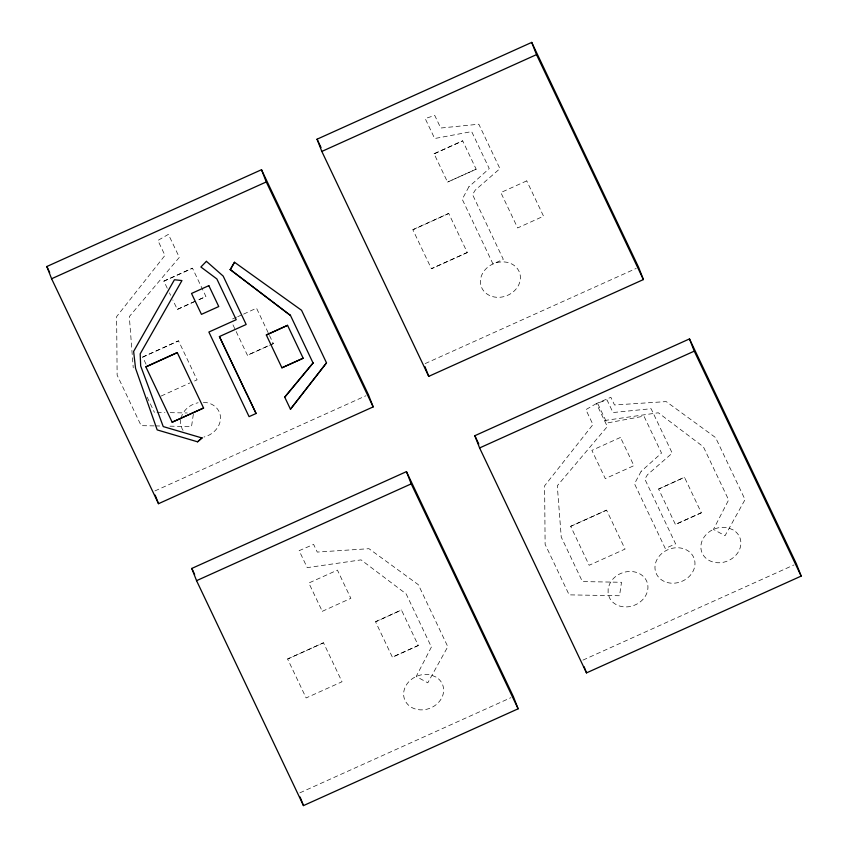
<?xml version="1.0" encoding="UTF-8"?>
<svg xmlns="http://www.w3.org/2000/svg" width="848" height="848" viewBox="0 0 848 848"><rect width="100%" height="100%" fill="white"/><g stroke="black" fill="none" stroke-linecap="round" stroke-linejoin="round"><path stroke-width="0.64" stroke-dasharray="4.24 3.18" d="M180.709 419.453L180.645 424.064L181.938 428.388A20.384 17.299 -21.3 0 0 183.073 430.36M193.333 414.312L191.531 426.555L168.37 426.141M181.069 418.308L182.119 414.884L184.79 410.665A20.384 17.299 -21.3 0 1 198.135 402.747M596.398 403.563L585.862 409.637L592.953 424.562L544.617 485.809L545.116 544.31L569.146 594.861L619.528 595.752L621.499 582.279L582.406 581.58L561.238 537.049L557.295 485.777L607.316 426.555L596.398 403.563L610.857 397.299L614.514 404.984L666.21 401.602L715.585 437.589L745.053 499.599L725.04 535.713L713.444 529.396L728.644 499.928L703.405 446.822L658.313 412.775L604.454 420.534M434.081 153.742L462.69 140.842L476.152 169.187L447.543 182.087L434.123 153.848L462.69 140.842M167.257 288.235L163.865 281.101L192.475 268.201L205.926 296.514L197.584 300.277L205.926 296.514M163.897 281.176L192.475 268.201M177.317 309.414L196.365 300.743L177.317 309.414L172.812 299.927M412.838 229.638L448.73 213.452L467.29 252.534L431.399 268.721L412.902 229.819L448.73 213.452M526.756 180.868L500.839 192.56L517.651 227.942L543.536 216.187L526.778 180.942M146.047 364.205L142.644 357.029L178.536 340.843L197.065 379.851L191.076 382.554M142.676 357.135L178.536 340.843M236.486 317.184L230.592 319.844M237.705 316.76L242.38 314.534M243.599 314.11L256.509 308.153L273.342 343.578L247.425 355.27L232.278 323.374M161.173 396.037L189.846 382.978M425.177 363.591L636.223 268.424M154.951 490.918L365.997 395.74M620.482 437.43L591.883 450.373L605.302 478.611L633.901 465.669L620.492 437.473M322.272 611.323L350.849 598.349L337.43 570.11L308.82 583.011L322.24 611.249M570.672 526.332L606.564 510.146L625.061 549.08L589.169 565.266L570.672 526.332L606.574 510.178M658.557 488.967L684.474 477.286L701.328 512.775L675.411 524.467L658.631 489.148L684.474 477.286M287.61 658.97L323.501 642.795L342.02 681.76L306.128 697.946L287.631 659.044L323.501 642.795M375.526 621.679L401.443 609.998L418.297 645.487L392.38 657.179L375.59 621.86L401.443 609.998M582.936 660.115L793.982 564.938M299.906 792.827L510.952 697.66M157.05 412.435L164.947 412.573M170.215 412.669L187.175 412.965M154.113 425.887L141.15 425.664L117.13 375.113L116.621 316.611L164.968 255.365L157.876 240.44L168.402 234.366L179.331 257.357L129.309 316.58L133.242 367.852M155.407 425.919L160.601 426.003M169.462 292.867L170.607 295.295M147.17 397.15L154.41 412.382M701.328 512.775L675.411 524.467M476.152 169.187L447.543 182.087M467.29 252.534L431.399 268.721M418.297 645.487L392.38 657.179M273.342 343.578L247.425 355.27M203.361 402.291A20.384 17.299 -21.3 0 1 220.512 417.81A20.384 17.299 -21.3 0 1 203.912 437.059M608.154 588.629L608.101 593.24L609.383 597.575A20.384 17.299 -21.3 0 0 638.502 603.14A20.384 17.299 -21.3 0 0 642.858 575.983A20.384 17.299 -21.3 0 0 612.235 579.841L609.574 584.06L608.154 588.629M431.399 647.024L416.198 676.503L427.795 682.81L447.808 646.695L418.34 584.696L368.965 548.698L317.269 552.08L313.612 544.405L299.153 550.659L307.209 567.63L361.068 559.871L406.16 593.918L431.399 647.024M468.859 186.836L462.224 199.259L492.985 263.972L503.299 259.308L472.548 194.605L475.219 190.164L499.938 168.646L478.823 124.221L440.727 128.027L434.738 115.434L425.198 118.572L434.685 138.521L471.668 131.599L489.243 168.572L468.859 186.836M641.141 471.34L634.505 483.763L665.267 548.476L675.591 543.822L644.83 479.109L647.512 474.668L672.22 453.15L651.105 408.725L613.009 412.541L607.03 399.938L597.48 403.076L606.967 423.025L643.95 416.114L661.525 453.076L641.141 471.34M733.244 529.968L728.75 528.06A20.384 17.299 -21.3 0 0 700.883 547.554A20.384 17.299 -21.3 0 0 729.905 559.881A20.384 17.299 -21.3 0 0 733.244 529.968M435.999 677.064L431.505 675.156A20.384 17.299 -21.3 0 0 403.637 694.66A20.384 17.299 -21.3 0 0 432.66 706.988A20.384 17.299 -21.3 0 0 435.999 677.064M492.54 296.588A20.384 17.299 -21.3 0 0 520.269 275.568A20.384 17.299 -21.3 0 0 488.427 266.664A20.384 17.299 -21.3 0 0 492.54 296.588M667.1 582.47A20.384 17.299 -21.3 0 0 694.841 561.45A20.384 17.299 -21.3 0 0 662.988 552.546A20.384 17.299 -21.3 0 0 667.1 582.47"/><path stroke-width="1.27" d="M201.93 437.95L163.24 426.586L140.673 365.976L140.185 353.86L181.949 280.571L174.434 279.745L133.624 351.432L135.553 368.339L157.177 429.904L197.584 441.819L201.93 437.95L197.584 441.819M230.19 269.505L290.461 315.456L230.243 269.664L234.504 262.255L301.549 310.283L326.512 362.859L290.451 409.224L284.727 397.161L313.06 362.986L284.727 397.161M230.243 269.664L234.504 262.255M206.424 261.311L200.881 267.003L216.844 278.928L236.221 319.707L208.873 332.045L249.079 416.644L256.085 413.485L219.409 336.561L246.174 324.487L223.172 276.077L206.446 261.364M317.057 139.199L531.728 42.4L638.629 267.332L643.399 279.564L428.738 376.364L321.827 151.432L317.057 139.199L321.042 147.573M46.831 266.516L261.502 169.717L368.403 394.659L373.173 406.892L158.512 503.691L51.601 278.748L46.831 266.516L49.682 272.505M321.827 151.432L536.498 54.632L531.728 42.4M51.601 278.748L266.272 181.949L261.502 169.717M145.835 366.781L177.264 352.609L203.584 408.026L172.155 422.198L145.909 366.972L177.264 352.609M266.304 334.918L287.546 325.335L303.171 358.227L281.918 367.809L266.367 335.077L287.546 325.335M474.827 435.713L689.488 338.914L796.399 563.856L801.169 576.089L586.498 672.888L479.597 447.945L474.827 435.713L478.802 444.098M191.786 568.436L406.457 471.636L513.358 696.568L518.128 708.801L303.467 805.6L196.556 580.668L191.786 568.436L194.637 574.414M479.597 447.945L694.258 351.146L689.488 338.914M196.556 580.668L411.216 483.869L406.457 471.636M694.258 351.146L801.169 576.089M536.498 54.632L643.399 279.564M411.216 483.869L518.128 708.801M266.272 181.949L373.173 406.892M290.408 315.308L313.124 363.135M246.439 393.207L256.085 413.485M219.431 336.614L246.344 393.249M584.113 666.772L586.498 672.888M424.922 366.58L428.738 376.364M326.512 362.859L290.451 409.224M303.171 358.227L281.918 367.809M203.584 408.026L172.155 422.198M300.128 797.035L303.467 805.6M155.173 495.126L158.512 503.691M208.831 285.649L191.521 293.461L201.453 314.354L218.763 306.541L208.831 285.649"/></g></svg>
